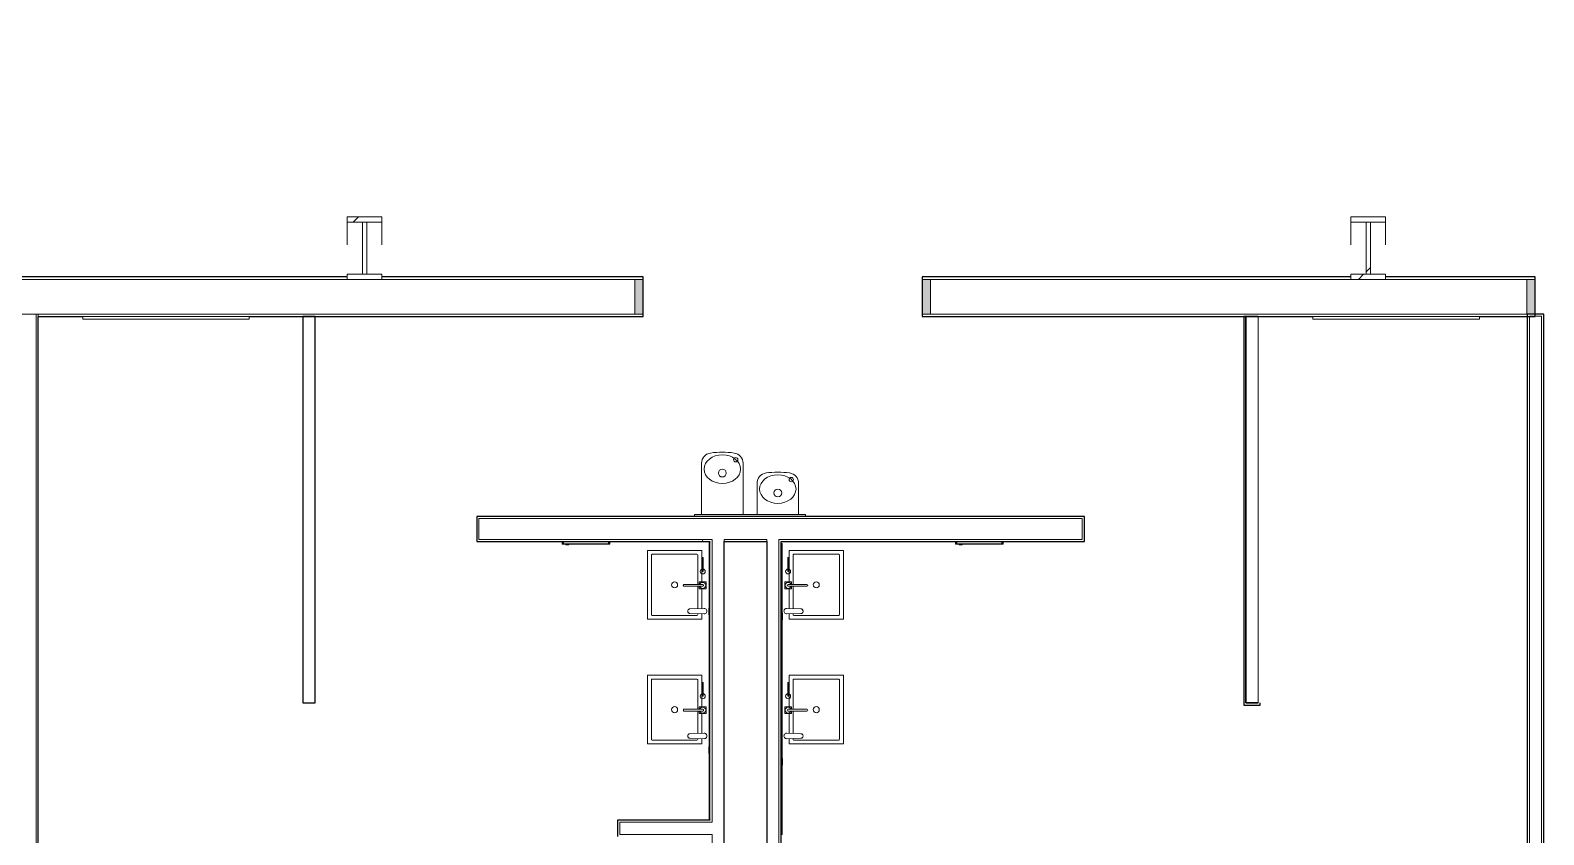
# Model space of a CAD drawing. Header units: inches. Extents: x 1 to 27263, y -26002 to 5769.
# Drawn here: x 25305.5 to 25742, y -22519.8 to -22287.7 of the extents above; entities that cross this region are included whole.
import ezdxf

# ---------------------------------------------------------------- set-up
doc = ezdxf.new("R2010")
doc.units = ezdxf.units.IN
doc.header["$MEASUREMENT"] = 0
for name, color, linetype, lineweight in [('A-GENM', 13, 'Continuous', 9), ('A-WALL', 113, 'Continuous', 9), ('A-WALL-PATT', 111, 'Continuous', 25), ('I-WALL', 2, 'Continuous', 9), ('L-SITE-WALL', 31, 'Continuous', 9), ('P-SANR-FIXT', 6, 'Continuous', 9), ('Q-SPCQ', 91, 'Continuous', 9), ('S-BEAM', 12, 'Continuous', 9)]:
    doc.layers.add(name, color=color, linetype=linetype, lineweight=lineweight)
pattern_1 = [(0, (0, 0), (81.92, 20.48), [3.379, -58.061, 3.379, -58.061, -327.68]), (0, (0, 0), (81.92, 20.48), [-122.88, 3.379, -119.501, 3.379, -58.061, -143.36]), (0, (0, 0), (81.92, 20.48), [-307.2, 3.379, -37.581, 3.379, -99.021]), (120, (30.72, 10.24), (-58.6962, 60.704801), [3.379, -58.061, 3.379, -58.061, -327.68]), (120, (30.72, 10.24), (-58.6962, 60.704801), [-122.88, 3.379, -119.501, 3.379, -58.061, -143.36]), (120, (30.72, 10.24), (-58.6962, 60.704801), [-307.2, 3.379, -37.581, 3.379, -99.021]), (240, (40.96, 51.2), (-23.2238, -81.184801), [3.379, -58.061, 3.379, -58.061, -327.68]), (240, (40.96, 51.2), (-23.2238, -81.184801), [-122.88, 3.379, -119.501, 3.379, -58.061, -143.36]), (240, (40.96, 51.2), (-23.2238, -81.184801), [-307.2, 3.379, -37.581, 3.379, -99.021])]
pattern_2 = [(225, (25691.39, -22360.053), (25.342707, -25.342707), []), (225, (25691.39, -22398.453), (25.342707, -25.342707), [])]
pattern_3 = [(225, (25401.89, -22360.053), (25.342707, -25.342707), []), (225, (25401.89, -22398.453), (25.342707, -25.342707), [])]

# ---------------------------------------------------------------- blocks, each defined once
blk = doc.blocks.new('Drinking_Fountain-Haws_Corporation-Wall_Mounted_1119 - 1119-321659-Site Plan - Phase 1')
at = {"layer": 'P-SANR-FIXT', "color": 7}
for p, q in [((13.07, 20.75), (13.07, 5.95)), ((25.07, 5.95), (25.07, 20.75)), ((29.07, 15), (29.07, 5.95)), ((41.07, 5.95), (41.07, 15)), ((43.07, 5.95), (11.07, 5.95)), ((11.07, 5.95), (11.07, 5.45)), ((43.07, 5.45), (43.07, 5.95))]:
    blk.add_line(p, q, dxfattribs=at)
for centre, radius in [((22.94, 21.8), 0.625), ((19.07, 17.94), 1.13), ((35.07, 12.19), 1.13), ((38.94, 16.07), 0.625)]:
    blk.add_circle(centre, radius, dxfattribs=at)
for centre, radius, start, end in [((16.07, 20.75), 3, 97.5776, 180), ((19.07, -1.8), 25.75, 82.4224, 97.5776), ((22.07, 20.75), 3, 360, 82.4224), ((32.07, 15), 3, 97.5776, 180), ((35.07, -7.55), 25.75, 82.4224, 97.5776), ((38.07, 15), 3, 360, 82.4224)]:
    blk.add_arc(centre, radius, start, end, dxfattribs=at)
for centre, ratio in [((19.07, 19.07), 0.786373), ((35.07, 13.32), 0.786365)]:
    blk.add_ellipse(centre, major_axis=(-5.25, 0), ratio=ratio, dxfattribs=at)
blk = doc.blocks.new('Soap_Dispenser-TOTO-TES1ADC-05 - Polished Chrome-162828-Site Plan - Phase 1')
at = {"layer": 'A-GENM', "color": 7}
for p, q in [((-0.79, 0), (-0.66, -4.1)), ((0.66, -4.1), (0.79, -0.03))]:
    blk.add_line(p, q, dxfattribs=at)
blk.add_arc((0, 0), 0.791, 358.1479, 179.999, dxfattribs=at)
blk.add_open_spline([(-0.66, -4.1), (-0.66, -4.15), (-0.65, -4.25), (-0.6, -4.4), (-0.51, -4.53), (-0.35, -4.67), (-0.08, -4.76), (0.21, -4.73), (0.42, -4.61), (0.56, -4.47), (0.65, -4.29), (0.66, -4.16), (0.66, -4.1)], degree=3, knots=[0, 0, 0, 0, 0.076923, 0.153846, 0.230769, 0.307692, 0.461538, 0.615385, 0.711538, 0.807692, 0.903846, 1, 1, 1, 1], dxfattribs=at)
blk = doc.blocks.new('Dispenser_Disposal-Paper-Frost_Products_LTD_-Recessed-400A - Steel-Stainless-37173-Site Plan - Phase 1')
at = {"layer": 'Q-SPCQ', "color": 10, "lineweight": 13}
for p, q in [((25458.89, -22435.86), (25458.89, -22435.26)), ((25458.89, -22435.26), (25459.75, -22435.26)), ((25458.89, -22435.86), (25472.56, -22435.86)), ((25458.97, -22435.26), (25458.97, -22435.94)), ((25459.27, -22435.55), (25458.97, -22435.86)), ((25458.97, -22435.94), (25472.56, -22435.94)), ((25459.93, -22435.94), (25458.97, -22435.94)), ((25459.05, -22435.21), (25459.05, -22435.18)), ((25459.7, -22435.21), (25459.05, -22435.21)), ((25472.21, -22435.26), (25459.27, -22435.26)), ((25459.27, -22435.26), (25459.27, -22435.55)), ((25459.97, -22435.2), (25459.75, -22435.2)), ((25459.75, -22435.26), (25459.75, -22435.2)), ((25459.77, -22435.26), (25459.77, -22435.2)), ((25459.93, -22436.07), (25459.93, -22435.94)), ((25460.8, -22436.07), (25459.93, -22436.07)), ((25460.78, -22436.09), (25459.95, -22436.09)), ((25460.04, -22435.26), (25459.97, -22435.2)), ((25460.43, -22435.18), (25460.43, -22435.26)), ((25460.71, -22435.26), (25460.71, -22435.18)), ((25472.56, -22435.94), (25460.8, -22435.94)), ((25460.8, -22435.94), (25460.8, -22436.07)), ((25472.03, -22435.21), (25471.86, -22435.21)), ((25472.03, -22435.21), (25472.53, -22435.21)), ((25472.03, -22435.25), (25472.03, -22435.21)), ((25472.47, -22435.25), (25472.03, -22435.25)), ((25472.26, -22435.31), (25472.26, -22435.56)), ((25472.26, -22435.55), (25472.27, -22435.33)), ((25472.56, -22435.86), (25472.26, -22435.56)), ((25472.27, -22435.33), (25472.59, -22435.33)), ((25472.51, -22435.18), (25472.51, -22435.21)), ((25472.53, -22435.18), (25472.53, -22435.21)), ((25472.56, -22435.94), (25472.56, -22435.33)), ((25472.56, -22435.86), (25472.64, -22435.86)), ((25472.59, -22435.28), (25472.59, -22435.33)), ((25472.59, -22435.33), (25472.64, -22435.33)), ((25472.64, -22435.33), (25472.64, -22435.86))]:
    blk.add_line(p, q, dxfattribs=at)
for centre, radius, start, end in [((25458.97, -22435.86), 0.0768, 180, 270), ((25458.97, -22435.86), 0.029, 180, 270), ((25459.7, -22435.15), 0.0665, 270, 0), ((25459.7, -22435.15), 0.0665, 270, 312.1544), ((25459.95, -22436.07), 0.02, 180, 270), ((25460.78, -22436.07), 0.02, 270, 0), ((25471.86, -22435.15), 0.0665, 180, 270), ((25472.21, -22435.31), 0.05, 0, 90), ((25472.53, -22435.28), 0.0625, 153.896, 233.1301), ((25472.53, -22435.28), 0.0625, 302.4117, 90.0728), ((25472.53, -22435.28), 0.0625, 359.8391, 90), ((25472.56, -22435.86), 0.0763, 270, 0)]:
    blk.add_arc(centre, radius, start, end, dxfattribs=at)
blk = doc.blocks.new('Faucet-Lavatory-Zurn-Z6920XL - Z6920-XL-ADM2-H4-162876-Site Plan - Phase 1')
at = {"layer": 'P-SANR-FIXT'}
for p, q in [((-0.25, 0), (-0.25, 5.25)), ((0.25, 5.25), (0.25, 0)), ((-1, 1), (-0.25, 1)), ((-1, -1), (-1, 1)), ((0.25, 1), (1, 1)), ((1, 1), (1, -1)), ((4, 0.12), (8, 0.12)), ((4, -0.12), (4, 0.12)), ((8, 0.12), (8, -0.12)), ((1, -1), (-1, -1)), ((8, -0.12), (4, -0.12))]:
    blk.add_line(p, q, dxfattribs=at)
blk.add_circle((4, 0), 0.719, dxfattribs=at)
for centre, radius, start, end in [((0, 5.37), 0.281, 332.734, 207.266), ((0, 0), 0.875, 107.1429, 180), ((0, 0), 0.875, 360, 72.8571), ((0, 0), 0.875, 180, 360), ((0, 0), 0.25, 180, 0)]:
    blk.add_arc(centre, radius, start, end, dxfattribs=at)
blk = doc.blocks.new('Bradley-Washroom_Accessories-Mirrors-747_Standard - 60_ x 36_ _ BradEX-205488-Site Plan - Phase 1')
at = {"layer": 'Q-SPCQ', "color": 7}
for p, q in [((25501.27, -22454.37), (25501.27, -22435.37)), ((25501.52, -22435.37), (25501.27, -22435.37)), ((25501.52, -22435.37), (25501.52, -22454.37)), ((25501.23, -22454.37), (25501.52, -22454.37)), ((25501.23, -22454.37), (25501.23, -22456.37)), ((25501.52, -22454.37), (25501.52, -22456.37)), ((25501.52, -22456.37), (25501.23, -22456.37)), ((25501.27, -22494.37), (25501.27, -22456.37)), ((25501.52, -22456.37), (25501.52, -22494.37)), ((25501.23, -22494.37), (25501.52, -22494.37)), ((25501.23, -22494.37), (25501.23, -22496.37)), ((25501.52, -22494.37), (25501.52, -22496.37)), ((25501.52, -22496.37), (25501.23, -22496.37)), ((25501.27, -22515.37), (25501.27, -22496.37)), ((25501.52, -22496.37), (25501.52, -22515.37)), ((25501.27, -22515.37), (25501.52, -22515.37))]:
    blk.add_line(p, q, dxfattribs=at)
blk = doc.blocks.new('Bradley-Washroom_Accessories-Mirrors-747_Standard - 84_ x 36_ _ BradEX-219120-Site Plan - Phase 1')
at = {"layer": 'Q-SPCQ', "color": 7}
for p, q in [((25522.14, -22455.74), (25522.14, -22435.74)), ((25522.39, -22435.74), (25522.14, -22435.74)), ((25522.39, -22435.74), (25522.39, -22455.74)), ((25522.14, -22455.74), (25522.42, -22455.74)), ((25522.14, -22457.74), (25522.14, -22455.74)), ((25522.42, -22457.74), (25522.14, -22457.74)), ((25522.14, -22497.74), (25522.14, -22457.74)), ((25522.39, -22457.74), (25522.39, -22497.74)), ((25522.42, -22457.74), (25522.42, -22455.74)), ((25522.14, -22497.74), (25522.42, -22497.74)), ((25522.14, -22499.74), (25522.14, -22497.74)), ((25522.42, -22499.74), (25522.42, -22497.74)), ((25522.42, -22499.74), (25522.14, -22499.74)), ((25522.14, -22519.74), (25522.14, -22499.74)), ((25522.39, -22499.74), (25522.39, -22519.74)), ((25522.14, -22519.74), (25522.39, -22519.74))]:
    blk.add_line(p, q, dxfattribs=at)
blk = doc.blocks.new('Bradley-Washroom_Accessories-Mirrors-780_Custom - Bradley-Washroom_Accessories-Mirrors-780_Custom-177760-Site Plan - Phase 1')
at = {"layer": 'Q-SPCQ', "color": 7}
for p, q in [((25320.64, -22370.3), (25368.64, -22370.3)), ((25320.64, -22370.3), (25320.64, -22371.05)), ((25368.64, -22371.05), (25320.64, -22371.05)), ((25368.64, -22371.05), (25368.64, -22370.3))]:
    blk.add_line(p, q, dxfattribs=at)
blk = doc.blocks.new('Soap_Dispenser-TOTO-TES1ADC-05 - Polished Chrome-194390-Site Plan - Phase 1')
at = {"layer": 'A-GENM', "color": 7}
for p, q in [((-0.79, 0), (-0.66, 4.1)), ((0.66, 4.1), (0.79, 0.03))]:
    blk.add_line(p, q, dxfattribs=at)
blk.add_arc((0, 0), 0.791, 180.001, 1.8521, dxfattribs=at)
blk.add_open_spline([(-0.66, 4.1), (-0.66, 4.16), (-0.65, 4.29), (-0.56, 4.47), (-0.42, 4.61), (-0.21, 4.73), (0.08, 4.76), (0.35, 4.67), (0.51, 4.53), (0.6, 4.4), (0.65, 4.25), (0.66, 4.15), (0.66, 4.1)], degree=3, knots=[-1, -1, -1, -1, -0.903846, -0.807692, -0.711538, -0.615385, -0.461538, -0.307692, -0.230769, -0.153846, -0.076923, 0, 0, 0, 0], dxfattribs=at)
blk = doc.blocks.new('Faucet-Lavatory-Zurn-Z6920XL - Z6920-XL-ADM2-H4-162583-Site Plan - Phase 1')
at = {"layer": 'P-SANR-FIXT'}
for p, q in [((1, 1), (-1, 1)), ((-1, 1), (-1, -1)), ((-0.25, 0), (-0.25, -5.25)), ((0.25, -5.25), (0.25, 0)), ((1, -1), (1, 1)), ((8, 0.12), (4, 0.12)), ((4, 0.12), (4, -0.12)), ((8, -0.12), (8, 0.12)), ((-1, -1), (-0.25, -1)), ((0.25, -1), (1, -1)), ((4, -0.12), (8, -0.12))]:
    blk.add_line(p, q, dxfattribs=at)
blk.add_circle((4, 0), 0.719, dxfattribs=at)
for centre, radius, start, end in [((0, 0), 0.875, 0, 180), ((0, 0), 0.875, 180, 252.8571), ((0, 0), 0.25, 360, 180), ((0, 0), 0.875, 287.1429, 0), ((0, -5.37), 0.281, 152.734, 27.266)]:
    blk.add_arc(centre, radius, start, end, dxfattribs=at)
blk = doc.blocks.new('Sink-Under_Counter-Kohler-2882 - White-191670-Site Plan - Phase 1')
at = {"layer": 'P-SANR-FIXT', "color": 7}
for p, q in [((-9.91, -7.81), (-9.91, 7.81)), ((-9.91, 7.81), (-0.85, 7.81)), ((-8.81, 6.46), (-8.81, -6.46)), ((-0.1, 6.71), (-8.56, 6.71)), ((6.87, 6.71), (0.4, 6.71)), ((1.15, 7.81), (6.83, 7.81)), ((8.56, 6.71), (8.33, 6.71)), ((8.37, 7.81), (9.91, 7.81)), ((8.81, -6.46), (8.81, 6.46)), ((9.91, 7.81), (9.91, -7.81)), ((9.91, -7.81), (-9.91, -7.81)), ((-8.56, -6.71), (8.56, -6.71))]:
    blk.add_line(p, q, dxfattribs=at)
for centre, radius, start, end in [((-8.56, 6.46), 0.25, 90, 180), ((8.56, 6.46), 0.25, 360, 90), ((0, 0), 0.875, 360, 180), ((0, 0), 0.875, 180, 360), ((-8.56, -6.46), 0.25, 180, 270), ((8.56, -6.46), 0.25, 270, 360)]:
    blk.add_arc(centre, radius, start, end, dxfattribs=at)
blk = doc.blocks.new('Sink-Under_Counter-Kohler-2882 - White-194391-Site Plan - Phase 1')
at = {"layer": 'P-SANR-FIXT', "color": 7}
for p, q in [((9.91, 7.81), (-9.91, 7.81)), ((-9.91, 7.81), (-9.91, -7.81)), ((-8.81, -6.46), (-8.81, 6.46)), ((-8.56, 6.71), (8.56, 6.71)), ((8.81, 6.46), (8.81, -6.46)), ((9.91, -7.81), (9.91, 7.81)), ((-9.91, -7.81), (-0.85, -7.81)), ((-0.1, -6.71), (-8.56, -6.71)), ((6.87, -6.71), (0.4, -6.71)), ((1.15, -7.81), (6.83, -7.81)), ((8.56, -6.71), (8.33, -6.71)), ((8.37, -7.81), (9.91, -7.81))]:
    blk.add_line(p, q, dxfattribs=at)
for centre, radius, start, end in [((-8.56, 6.46), 0.25, 90, 180), ((8.56, 6.46), 0.25, 0, 90), ((0, 0), 0.875, 0, 180), ((0, 0), 0.875, 180, 0), ((-8.56, -6.46), 0.25, 180, 270), ((8.56, -6.46), 0.25, 270, 0)]:
    blk.add_arc(centre, radius, start, end, dxfattribs=at)
blk = doc.blocks.new('Locker Rooms and Restrooms_rvt-1-Site Plan - Phase 1')
at = {"layer": 'A-WALL-PATT', "lineweight": 9}
h = blk.add_hatch(dxfattribs=at)
h.set_pattern_fill('FP_9', style=0, pattern_type=2)
h.set_pattern_definition(pattern_1)
h.paths.add_polyline_path([(25609.52, -22435.18), (25609.52, -22434.55), (25521.39, -22434.55), (25521.39, -22435.18), (25585.16, -22435.18)], flags=0)
h.paths.add_polyline_path([(25478.27, -22435.18), (25502.14, -22435.18), (25502.14, -22434.55), (25434.27, -22434.55), (25434.27, -22435.18)], flags=0)
h.paths.add_polyline_path([(25517.89, -22435.18), (25517.89, -22434.55), (25505.64, -22434.55), (25505.64, -22435.18)], flags=0)
h = blk.add_hatch(dxfattribs=at)
h.set_pattern_fill('FP_9', style=0, pattern_type=2)
h.set_pattern_definition(pattern_1)
h.paths.add_polyline_path([(25521.39, -22691.3), (25522.02, -22691.3), (25522.02, -22435.18), (25521.39, -22435.18), (25521.39, -22668.33)], flags=0)
at = {"layer": 'A-WALL', "color": 7}
for p, q in [((25659.64, -22481.74), (25659.64, -22370.3)), ((25434.89, -22428.55), (25434.89, -22434.55)), ((25434.89, -22428.55), (25608.89, -22428.55)), ((25608.89, -22434.55), (25608.89, -22428.55)), ((25434.89, -22434.55), (25502.14, -22434.55)), ((25502.14, -22435.18), (25502.14, -22434.55)), ((25502.14, -22435.18), (25502.14, -22516.18)), ((25505.64, -22435.18), (25505.64, -22434.55)), ((25505.64, -22434.55), (25517.89, -22434.55)), ((25517.89, -22435.18), (25517.89, -22434.55)), ((25521.39, -22435.18), (25521.39, -22434.55)), ((25521.39, -22434.55), (25608.89, -22434.55)), ((25521.39, -22435.18), (25521.39, -22691.3)), ((25475.52, -22516.18), (25475.52, -22519.68)), ((25475.52, -22516.18), (25501.52, -22516.18)), ((25501.52, -22516.18), (25502.14, -22516.18)), ((25475.52, -22519.68), (25501.52, -22519.68)), ((25501.52, -22519.68), (25502.14, -22519.68)), ((25502.14, -22519.68), (25502.14, -22555.8))]:
    blk.add_line(p, q, dxfattribs=at)
at = {"layer": 'I-WALL', "color": 250, "lineweight": 25}
for p, q in [((25384.14, -22370.3), (25384.14, -22481.74)), ((25387.64, -22370.3), (25384.14, -22370.3)), ((25387.64, -22481.74), (25387.64, -22370.3)), ((25655.52, -22370.3), (25655.52, -22482.37)), ((25656.14, -22370.3), (25655.52, -22370.3)), ((25656.14, -22370.3), (25656.14, -22481.74)), ((25659.64, -22370.3), (25656.14, -22370.3)), ((25656.14, -22481.74), (25656.14, -22370.3)), ((25609.52, -22427.93), (25434.27, -22427.93)), ((25434.27, -22427.93), (25434.27, -22428.55)), ((25434.27, -22428.55), (25434.27, -22434.55)), ((25609.52, -22428.55), (25609.52, -22427.93)), ((25609.52, -22434.55), (25609.52, -22428.55)), ((25434.27, -22434.55), (25434.27, -22435.18)), ((25434.27, -22435.18), (25501.52, -22435.18)), ((25501.52, -22435.18), (25501.52, -22435.37)), ((25505.64, -22695.43), (25505.64, -22435.18)), ((25505.64, -22435.18), (25517.89, -22435.18)), ((25517.89, -22435.18), (25517.89, -22695.43)), ((25522.02, -22691.3), (25522.02, -22435.18)), ((25522.02, -22435.18), (25609.52, -22435.18)), ((25609.52, -22435.18), (25609.52, -22434.55)), ((25384.14, -22481.74), (25387.64, -22481.74)), ((25655.52, -22482.37), (25656.14, -22482.37)), ((25656.14, -22481.74), (25659.64, -22481.74)), ((25659.64, -22481.74), (25656.14, -22481.74)), ((25656.14, -22482.37), (25660.27, -22482.37)), ((25660.27, -22482.37), (25660.27, -22481.74)), ((25501.52, -22515.55), (25474.89, -22515.55)), ((25474.89, -22515.55), (25474.89, -22516.18)), ((25474.89, -22516.18), (25474.89, -22519.68)), ((25501.52, -22515.37), (25501.52, -22515.55)), ((25474.89, -22519.68), (25474.89, -22520.3))]:
    blk.add_line(p, q, dxfattribs=at)
at = {"lineweight": 9}
for name, p in [('Bradley-Washroom_Accessories-Mirrors-780_Custom - Bradley-Washroom_Accessories-Mirrors-780_Custom-177760-Site Plan - Phase 1', (0, 0)), ('Bradley-Washroom_Accessories-Mirrors-780_Custom - Bradley-Washroom_Accessories-Mirrors-780_Custom-177760-Site Plan - Phase 1', (354.81, 0)), ('Drinking_Fountain-Haws_Corporation-Wall_Mounted_1119 - 1119-321659-Site Plan - Phase 1', (25486.03, -22433.37)), ('Dispenser_Disposal-Paper-Frost_Products_LTD_-Recessed-400A - Steel-Stainless-37173-Site Plan - Phase 1', (0, 0)), ('Bradley-Washroom_Accessories-Mirrors-747_Standard - 60_ x 36_ _ BradEX-205488-Site Plan - Phase 1', (0, 0)), ('Bradley-Washroom_Accessories-Mirrors-747_Standard - 84_ x 36_ _ BradEX-219120-Site Plan - Phase 1', (0, 0)), ('Dispenser_Disposal-Paper-Frost_Products_LTD_-Recessed-400A - Steel-Stainless-37173-Site Plan - Phase 1', (113.5, 0))]:
    blk.add_blockref(name, p, dxfattribs=at)
for name, p, rotation in [('Sink-Under_Counter-Kohler-2882 - White-191670-Site Plan - Phase 1', (25491.33, -22447.68), 270), ('Faucet-Lavatory-Zurn-Z6920XL - Z6920-XL-ADM2-H4-162876-Site Plan - Phase 1', (25499.45, -22447.83), 90.00000000000037), ('Faucet-Lavatory-Zurn-Z6920XL - Z6920-XL-ADM2-H4-162583-Site Plan - Phase 1', (25524.08, -22447.83), 89.99999999999962), ('Sink-Under_Counter-Kohler-2882 - White-194391-Site Plan - Phase 1', (25532.2, -22447.68), 270), ('Soap_Dispenser-TOTO-TES1ADC-05 - Polished Chrome-162828-Site Plan - Phase 1', (25499.87, -22455.28), 269.9999999999698), ('Soap_Dispenser-TOTO-TES1ADC-05 - Polished Chrome-194390-Site Plan - Phase 1', (25523.66, -22455.28), 270.0000000000303), ('Sink-Under_Counter-Kohler-2882 - White-191670-Site Plan - Phase 1', (25491.33, -22483.68), 270), ('Faucet-Lavatory-Zurn-Z6920XL - Z6920-XL-ADM2-H4-162876-Site Plan - Phase 1', (25499.45, -22483.83), 90.00000000000037), ('Faucet-Lavatory-Zurn-Z6920XL - Z6920-XL-ADM2-H4-162583-Site Plan - Phase 1', (25524.08, -22483.83), 89.99999999999962), ('Sink-Under_Counter-Kohler-2882 - White-194391-Site Plan - Phase 1', (25532.2, -22483.68), 270), ('Soap_Dispenser-TOTO-TES1ADC-05 - Polished Chrome-162828-Site Plan - Phase 1', (25499.87, -22491.28), 269.9999999999595), ('Soap_Dispenser-TOTO-TES1ADC-05 - Polished Chrome-194390-Site Plan - Phase 1', (25523.66, -22491.28), 270.0000000000405)]:
    blk.add_blockref(name, p, dxfattribs=dict(at, rotation=rotation))
blk = doc.blocks.new('columns and girder2 - one-1334686-Site Plan - Phase 1')
at = {"layer": 'S-BEAM'}
h = blk.add_hatch(dxfattribs=at)
h.set_pattern_fill('FP_16', color=256, style=0, pattern_type=2)
h.set_pattern_definition(pattern_2)
h.paths.add_polyline_path([(5, -0.5), (-5, -0.5), (-5, -2), (5, -2)], flags=0)
h.paths.add_polyline_path([(5, -17.03), (-5, -17.03), (-5, -18.55), (5, -18.55)], flags=0)
h.paths.add_polyline_path([(5, -1204.89), (-5, -1204.89), (-5, -1206.4), (5, -1206.4)], flags=0)
h.paths.add_polyline_path([(-5, -1224.25), (-5, -1225.75), (5, -1225.75), (5, -1224.25)], flags=0)
h = blk.add_hatch(dxfattribs=at)
h.set_pattern_fill('FP_16', color=256, style=0, pattern_type=2)
h.set_pattern_definition(pattern_2)
h.paths.add_polyline_path([(0.62, -2), (-0.63, -2), (-0.63, -17.03), (0.62, -17.03), (0.62, -14.3)], flags=0)
h.paths.add_polyline_path([(-0.63, -1206.4), (-0.63, -1224.25), (0.62, -1224.25), (0.62, -1206.4)], flags=0)
at = {"layer": 'S-BEAM', "lineweight": 15}
for p, q in [((-5, -0.5), (-5, -2)), ((-5, -2), (5, -2)), ((0.62, -2), (-0.63, -2)), ((-0.63, -2), (-0.63, -17.03)), ((0.62, -17.03), (0.62, -2)), ((5, -2), (5, -0.5)), ((5, -17.03), (-5, -17.03)), ((-5, -17.03), (-5, -18.55)), ((-0.63, -17.03), (0.62, -17.03)), ((5, -18.55), (5, -17.03)), ((-5, -18.55), (5, -18.55))]:
    blk.add_line(p, q, dxfattribs=at)
at = {"layer": 'S-BEAM'}
for p, q in [((-5, -17.03), (-5, -10.42)), ((5, -10.42), (5, -17.03))]:
    blk.add_line(p, q, dxfattribs=at)
blk = doc.blocks.new('columns and girder2 - one-V24-Site Plan - Phase 1')
at = {"layer": 'S-BEAM'}
h = blk.add_hatch(dxfattribs=at)
h.set_pattern_fill('FP_17', color=256, style=0, pattern_type=2)
h.set_pattern_definition(pattern_3)
h.paths.add_polyline_path([(5, -0.5), (-5, -0.5), (-5, -2), (5, -2)], flags=0)
h.paths.add_polyline_path([(5, -17.03), (-5, -17.03), (-5, -18.55), (5, -18.55)], flags=0)
h.paths.add_polyline_path([(5, -1204.89), (-5, -1204.89), (-5, -1206.4), (5, -1206.4)], flags=0)
h.paths.add_polyline_path([(-5, -1224.25), (-5, -1225.75), (5, -1225.75), (5, -1224.25)], flags=0)
h = blk.add_hatch(dxfattribs=at)
h.set_pattern_fill('FP_17', color=256, style=0, pattern_type=2)
h.set_pattern_definition(pattern_3)
h.paths.add_polyline_path([(0.62, -2), (-0.63, -2), (-0.63, -17.03), (0.62, -17.03), (0.62, -14.3)], flags=0)
h.paths.add_polyline_path([(-0.63, -1206.4), (-0.63, -1224.25), (0.62, -1224.25), (0.62, -1206.4)], flags=0)
at = {"layer": 'S-BEAM', "lineweight": 15}
for p, q in [((-5, -0.5), (-5, -2)), ((-5, -2), (5, -2)), ((0.62, -2), (-0.63, -2)), ((-0.63, -2), (-0.63, -17.03)), ((0.62, -17.03), (0.62, -2)), ((5, -2), (5, -0.5)), ((5, -17.03), (-5, -17.03)), ((-5, -17.03), (-5, -18.55)), ((-0.63, -17.03), (0.62, -17.03)), ((5, -18.55), (5, -17.03)), ((-5, -18.55), (5, -18.55))]:
    blk.add_line(p, q, dxfattribs=at)
at = {"layer": 'S-BEAM'}
for p, q in [((-5, -17.03), (-5, -10.42)), ((5, -10.42), (5, -17.03))]:
    blk.add_line(p, q, dxfattribs=at)
blk = doc.blocks.new('Girt_C - 10_D-1253539-Site Plan - Phase 1')
at = {"layer": 'S-BEAM'}
for p, q in [((25479.88, -22359.55), (25163.16, -22359.55)), ((25163.16, -22359.74), (25163.16, -22359.55)), ((25163.16, -22369.37), (25163.16, -22359.74)), ((25479.88, -22359.55), (25479.88, -22359.74)), ((25479.88, -22359.74), (25479.88, -22369.37)), ((25163.16, -22369.55), (25163.16, -22369.37)), ((25163.16, -22369.55), (25479.88, -22369.55)), ((25479.88, -22369.37), (25479.88, -22369.55))]:
    blk.add_line(p, q, dxfattribs=at)
blk = doc.blocks.new('Girt_C - 10_D-1260060-Site Plan - Phase 1')
at = {"layer": 'S-BEAM'}
for p, q in [((25737.13, -22359.55), (25565.16, -22359.55)), ((25565.16, -22359.74), (25565.16, -22359.55)), ((25565.16, -22369.37), (25565.16, -22359.74)), ((25737.13, -22359.55), (25737.13, -22359.74)), ((25737.13, -22359.74), (25737.13, -22369.37)), ((25565.16, -22369.55), (25565.16, -22369.37)), ((25565.16, -22369.55), (25737.13, -22369.55)), ((25737.13, -22369.37), (25737.13, -22369.55))]:
    blk.add_line(p, q, dxfattribs=at)

msp = doc.modelspace()

# ---------------------------------------------------------------- hatches: boundary and pattern name
at = {"layer": 'A-WALL-PATT', "lineweight": 9}
h = msp.add_hatch(dxfattribs=at)
h.set_pattern_fill('FP_10', color=256, style=0, pattern_type=2)
h.set_pattern_definition([(161.57, (1.28, 1.28), (-10.24040374, -0.00056827), [0, -72.858, 8.09, 0]), (18.43, (-1.28, 1.28), (-10.24040374, 0.00056827), [0, -72.858, 8.09, 0]), (108.43, (1.28, 1.28), (5.1184649, -25.6019259), [24.282, -56.666]), (71.57, (-1.28, 1.28), (5.1184649, 25.6019259), [24.282, -56.666])])
h.paths.add_polyline_path([(25739.515225, -22369.55281), (25739.515225, -22359.55281), (25737.125225, -22359.662185), (25737.125225, -22369.55281)], flags=0)
h.paths.add_polyline_path([(25565.155225, -22369.55281), (25565.155225, -22359.55281), (25562.765225, -22359.662185), (25562.765225, -22369.55281)], flags=0)
h.paths.add_polyline_path([(25482.265225, -22369.55281), (25482.265225, -22359.55281), (25479.875225, -22359.662185), (25479.875225, -22369.55281)], flags=0)
h.paths.add_polyline_path([(25163.155225, -22369.55281), (25163.155225, -22359.55281), (25160.765225, -22359.662185), (25160.765225, -22369.55281)], flags=0)
h.paths.add_polyline_path([(25118.765225, -22369.55281), (25118.765225, -22359.55281), (25116.375225, -22359.662185), (25116.375225, -22369.55281)], flags=0)
h.paths.add_polyline_path([(24921.905225, -22369.55281), (24921.905225, -22359.55281), (24919.515225, -22359.662185), (24919.515225, -22369.55281)], flags=0)
h.paths.add_polyline_path([(24842.890225, -22369.55281), (24842.890225, -22359.55281), (24840.500225, -22359.665083), (24840.500225, -22369.55281)], flags=0)
h.paths.add_polyline_path([(24632.405225, -22369.55281), (24632.405225, -22359.55281), (24630.015225, -22359.662185), (24630.015225, -22369.55281)], flags=0)
h.paths.add_polyline_path([(22799.390225, -22369.55281), (22799.390225, -22359.55281), (22771.389225, -22359.55281), (22771.389225, -22369.55281), (22779.278416, -22369.55281)], flags=0)
h = msp.add_hatch(dxfattribs=at)
h.set_pattern_fill('FP_9', color=256, style=0, pattern_type=2)
h.set_pattern_definition(pattern_1)
h.paths.add_polyline_path([(25742.015225, -22787.30281), (25742.015225, -22606.162185), (25741.390225, -22606.162185), (25741.390225, -22787.30281)], flags=0)
h.paths.add_polyline_path([(25741.390225, -22602.662185), (25742.015225, -22602.662185), (25742.015225, -22369.55281), (25737.890225, -22369.55281), (25737.890225, -22370.17781), (25741.390225, -22370.17781), (25741.390225, -22560.802101)], flags=0)

# ---------------------------------------------------------------- linework, layer by layer
at = {"layer": 'A-WALL'}
for p, q in [((25479.875225, -22359.55281), (25482.265225, -22359.55281)), ((25562.765225, -22359.55281), (25565.155225, -22359.55281)), ((25737.125225, -22359.55281), (25739.515225, -22359.55281)), ((25307.140225, -22369.55281), (25307.140225, -22767.62156)), ((25307.765225, -22370.30281), (25307.765225, -22369.55281)), ((25479.875225, -22369.55281), (25482.265225, -22369.55281)), ((25562.765225, -22369.55281), (25565.155225, -22369.55281)), ((25737.125225, -22369.55281), (25739.515225, -22369.55281)), ((25741.390225, -22370.17781), (25737.890225, -22370.17781)), ((25737.890225, -22370.17781), (25737.890225, -22767.09031)), ((25741.390225, -22370.17781), (25741.390225, -22602.662185))]:
    msp.add_line(p, q, dxfattribs=at)
at = {"layer": 'I-WALL', "lineweight": 25}
for p, q in [((25307.765225, -22767.62156), (25307.765225, -22370.30281)), ((25742.015225, -22369.55281), (25737.265225, -22369.55281)), ((25737.265225, -22369.55281), (25737.265225, -22767.09031)), ((25742.015225, -22602.037185), (25742.015225, -22369.55281))]:
    msp.add_line(p, q, dxfattribs=at)
at = {"layer": 'L-SITE-WALL', "lineweight": 25}
for p, q in [((25396.890225, -22358.80281), (25160.765225, -22358.80281)), ((25482.265225, -22358.80281), (25406.890225, -22358.80281)), ((25482.265225, -22370.30281), (25482.265225, -22358.80281)), ((25686.390225, -22358.80281), (25562.765225, -22358.80281)), ((25562.765225, -22358.80281), (25562.765225, -22370.30281)), ((25739.515225, -22358.80281), (25696.390225, -22358.80281)), ((25739.515225, -22370.30281), (25739.515225, -22358.80281)), ((25307.765225, -22370.30281), (25320.640225, -22370.30281)), ((25368.640225, -22370.30281), (25482.265225, -22370.30281)), ((25562.765225, -22370.30281), (25675.452725, -22370.30281)), ((25723.452725, -22370.30281), (25739.515225, -22370.30281))]:
    msp.add_line(p, q, dxfattribs=at)

# ---------------------------------------------------------------- block references
at = {"lineweight": 5}
msp.add_blockref('Locker Rooms and Restrooms_rvt-1-Site Plan - Phase 1', (0, 0), dxfattribs=at)
at = {"layer": 'S-BEAM', "rotation": 180}
for name, p in [('columns and girder2 - one-V24-Site Plan - Phase 1', (25401.890225, -22360.05281)), ('columns and girder2 - one-1334686-Site Plan - Phase 1', (25691.390225, -22360.05281))]:
    msp.add_blockref(name, p, dxfattribs=at)
at = {"layer": 'S-BEAM'}
for name in ['Girt_C - 10_D-1253539-Site Plan - Phase 1', 'Girt_C - 10_D-1260060-Site Plan - Phase 1']:
    msp.add_blockref(name, (0, 0), dxfattribs=at)

doc.saveas('drawing.dxf')
